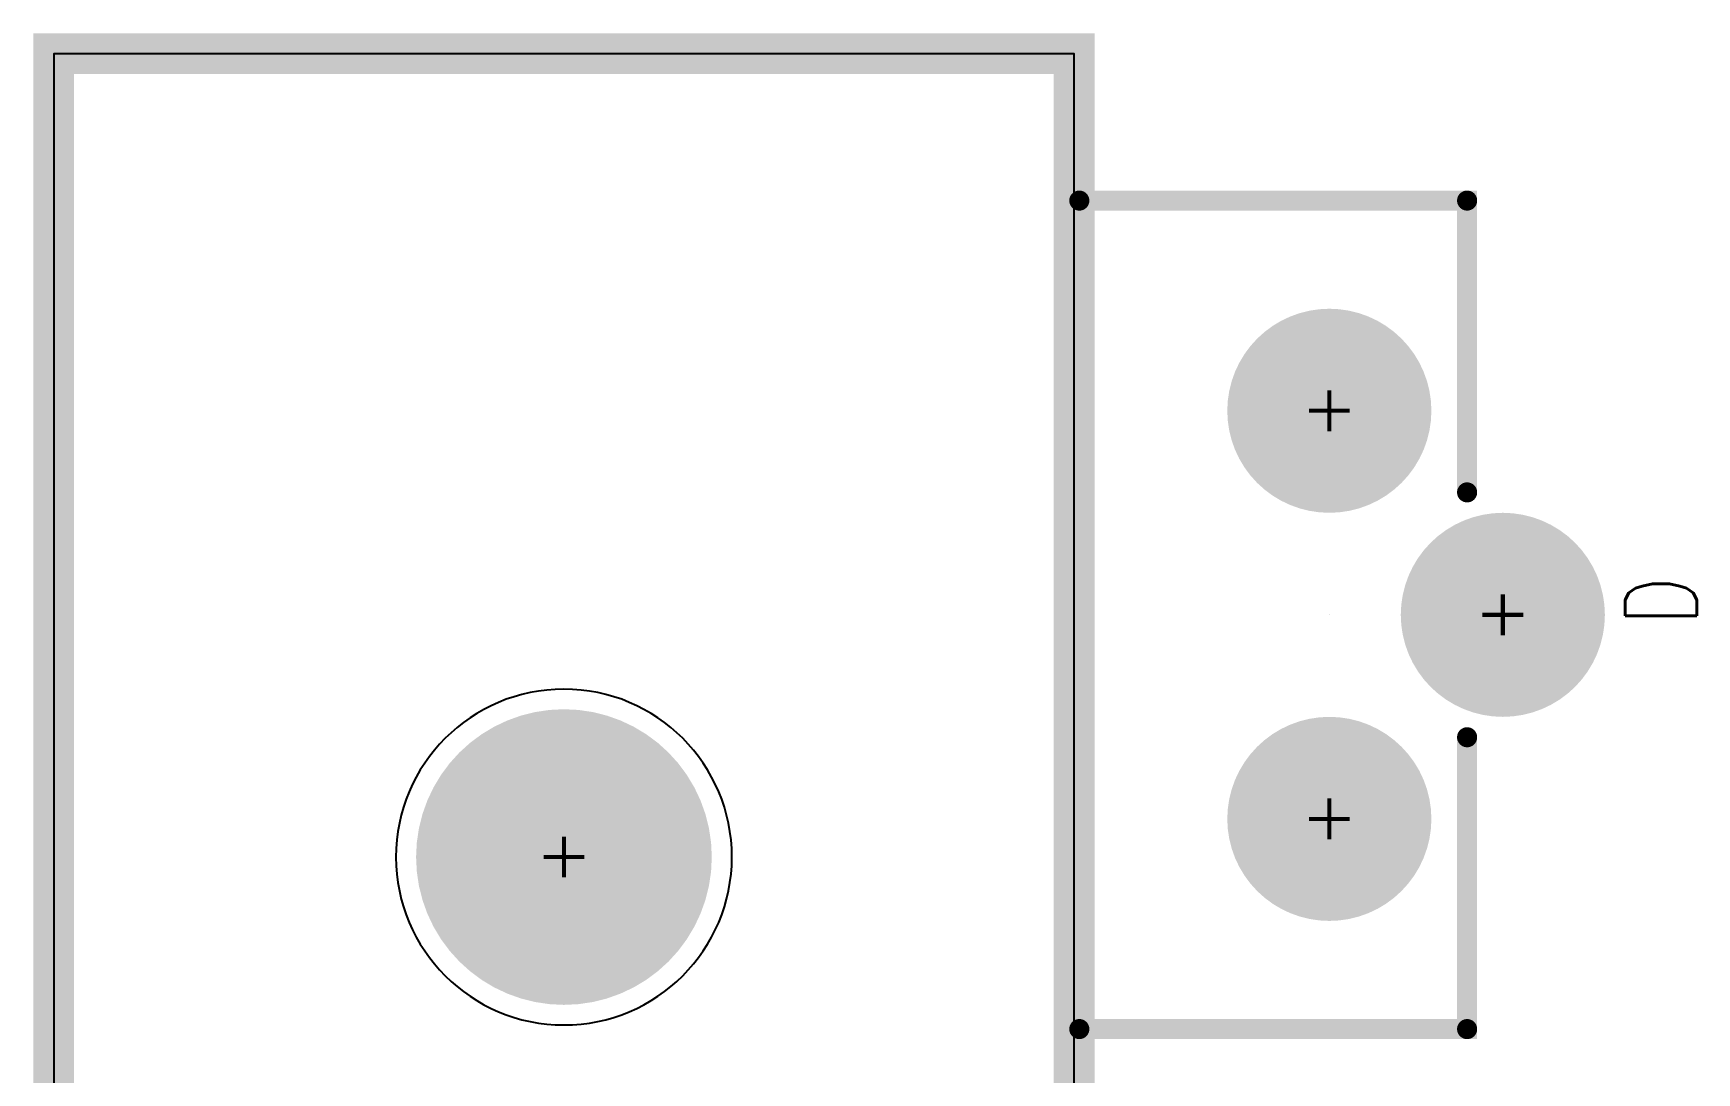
# Model space of a CAD drawing. Extents: x 0 to 127, y 0 to 167.
# Drawn here: x 30.23 to 50.93, y 108.6 to 121.54 of the extents above; entities that cross this region are included whole.
import ezdxf

# ---------------------------------------------------------------- set-up
doc = ezdxf.new("R2010")
doc.units = 0
doc.linetypes.add('KEEPOUT_00011110$0', pattern=[2, 1, 1])
doc.linetypes.add('KEEPOUT_10000000$0', pattern=[2, 1, 1])
for name, color, linetype in [('2D_LINE_126', 222, 'CONTINUOUS'), ('DRIL_NPLTE_THRU_01', 3, 'CONTINUOUS'), ('DRIL_PLTE_THRU_01', 3, 'CONTINUOUS'), ('DRIL_SYMBOL', 254, 'CONTINUOUS'), ('KEEPOUT_00', 1, 'CONTINUOUS'), ('KEEPOUT_01', 1, 'CONTINUOUS'), ('PADS_INNER', 106, 'CONTINUOUS'), ('PADS_TOP', 106, 'CONTINUOUS'), ('PART_TOP_2DLINE_126', 222, 'CONTINUOUS'), ('PART_TOP_TEXT_126', 222, 'CONTINUOUS'), ('TAG_00', 254, 'CONTINUOUS'), ('TAG_01', 254, 'CONTINUOUS')]:
    doc.layers.add(name, color=color, linetype=linetype)
doc.styles.add('W0$127', font='simplex', dxfattribs={"width": 0.75})

# ---------------------------------------------------------------- blocks, each defined once
blk = doc.blocks.new('SMOOTH_0$508')
at = {"const_width": 0.254}
blk.add_lwpolyline([(-0.127, 0, 1), (0.127, 0, 1)], format="xyb", close=True, dxfattribs=at)
blk = doc.blocks.new('DRAWING_3382')
at = {"layer": '2D_LINE_126', "const_width": 0.508}
blk.add_lwpolyline([(0, 0), (12.7, 0), (12.7, -40.005), (0, -40.005)], close=True, dxfattribs=at)
at = {"layer": '2D_LINE_126'}
for p in [(0, 0), (12.7, 0)]:
    blk.add_blockref('SMOOTH_0$508', p, dxfattribs=at)
blk = doc.blocks.new('KEEPOUT_37')
at = {"layer": 'KEEPOUT_01', "linetype": 'KEEPOUT_10000000$0'}
blk.add_lwpolyline([(9.525, 30.48), (9.525, 70.485), (-3.175, 70.485), (-3.175, 30.48)], close=True, dxfattribs=at)
blk = doc.blocks.new('SMOOTH_0$25')
at = {"const_width": 0.125}
blk.add_lwpolyline([(-0.0625, 0, 1), (0.0625, 0, 1)], format="xyb", close=True, dxfattribs=at)
blk = doc.blocks.new('PART_BODY_TOP_3373')
at = {"layer": 'PART_TOP_2DLINE_126', "const_width": 0.25}
blk.add_lwpolyline([(-1.524, -1.7145), (-5.1562, -1.7145), (-5.1562, 3.1115), (5.1562, 3.1115), (5.1562, -1.7145), (1.524, -1.7145)], dxfattribs=at)
at = {"layer": 'TAG_00'}
blk.add_lwpolyline([(0, 0), (0, 0)], dxfattribs=at)
at = {"layer": 'TAG_01'}
blk.add_lwpolyline([(0, 0), (0, 0)], dxfattribs=at)
at = {"layer": 'PART_TOP_2DLINE_126'}
for p in [(-5.1562, 3.1115), (5.1562, 3.1115), (-5.1562, -1.7145), (-1.524, -1.7145), (1.524, -1.7145), (5.1562, -1.7145)]:
    blk.add_blockref('SMOOTH_0$25', p, dxfattribs=at)
at = {"layer": 'PART_TOP_TEXT_126', "style": 'W0$127', "width": 0.75}
blk.add_text('D', height=0.889, dxfattribs=at).set_placement((-0.127, -4.572))
blk = doc.blocks.new('DRIL_SYMBOL_1$4')
at = {"layer": 'DRIL_SYMBOL', "const_width": 0.0508}
for points in [[(0, -0.254), (0, 0.254)], [(-0.254, 0), (0.254, 0)]]:
    blk.add_lwpolyline(points, dxfattribs=at)
blk = doc.blocks.new('DRIL_HOLE_1$4')
at = {"const_width": 0.7}
blk.add_lwpolyline([(-0.35, 0, 1), (0.35, 0, 1)], format="xyb", close=True, dxfattribs=at)
blk.add_blockref('DRIL_SYMBOL_1$4', (0, 0))
blk = doc.blocks.new('PAD_3')
at = {"const_width": 1.27}
blk.add_lwpolyline([(0, -0.635, 1), (0, 0.635, 1)], format="xyb", close=True, dxfattribs=at)
blk = doc.blocks.new('STK_TOP_22')
at = {"layer": 'DRIL_PLTE_THRU_01'}
blk.add_blockref('DRIL_HOLE_1$4', (0, 0), dxfattribs=at)
at = {"layer": 'PADS_INNER'}
blk.add_blockref('PAD_3', (0, 0), dxfattribs=at)
at = {"layer": 'PADS_TOP'}
blk.add_blockref('PAD_3', (0, 0), dxfattribs=at)
blk = doc.blocks.new('SYM_TOP_43')
for name, p in [('PART_BODY_TOP_3373', (0, 0)), ('STK_TOP_22', (-2.54, 0)), ('STK_TOP_22', (2.54, 0)), ('STK_TOP_22', (0, -2.159))]:
    blk.add_blockref(name, p)
blk = doc.blocks.new('PART_TOP_24')
blk.add_blockref('SYM_TOP_43', (0, 0))
blk = doc.blocks.new('PART_BODY_TOP_3348')
at = {"layer": 'KEEPOUT_00', "linetype": 'KEEPOUT_00011110$0'}
blk.add_lwpolyline([(2.09, 0, 1), (-2.09, 0, 1)], format="xyb", close=True, dxfattribs=at)
blk = doc.blocks.new('DRIL_SYMBOL_3$68')
at = {"layer": 'DRIL_SYMBOL', "const_width": 0.0508}
for points in [[(0, -0.254), (0, 0.254)], [(-0.254, 0), (0.254, 0)]]:
    blk.add_lwpolyline(points, dxfattribs=at)
blk = doc.blocks.new('DRIL_HOLE_3$68')
at = {"const_width": 1.84}
blk.add_lwpolyline([(-0.92, 0, 1), (0.92, 0, 1)], format="xyb", close=True, dxfattribs=at)
blk.add_blockref('DRIL_SYMBOL_3$68', (0, 0))
blk = doc.blocks.new('PAD_0')
blk.add_lwpolyline([(0, 0, 1), (0, 0, 1)], format="xyb", close=True)
blk = doc.blocks.new('STK_TOP_42')
at = {"layer": 'DRIL_NPLTE_THRU_01'}
blk.add_blockref('DRIL_HOLE_3$68', (0, 0), dxfattribs=at)
at = {"layer": 'PADS_INNER'}
blk.add_blockref('PAD_0', (0, 0), dxfattribs=at)
at = {"layer": 'PADS_TOP'}
blk.add_blockref('PAD_0', (0, 0), dxfattribs=at)
blk = doc.blocks.new('SYM_TOP_18')
for name in ['PART_BODY_TOP_3348', 'STK_TOP_42']:
    blk.add_blockref(name, (0, 0))
blk = doc.blocks.new('PART_TOP_101')
blk.add_blockref('SYM_TOP_18', (0, 0))

msp = doc.modelspace()

# ---------------------------------------------------------------- block references
for name, p in [('DRAWING_3382', (30.48, 121.285)), ('KEEPOUT_37', (33.655, 50.8))]:
    msp.add_blockref(name, p)
for name, p, rotation in [('PART_TOP_24', (46.355, 114.3), 90), ('PART_TOP_101', (36.83, 111.285), 270)]:
    msp.add_blockref(name, p, dxfattribs=dict(rotation=rotation))

doc.saveas('drawing.dxf')
